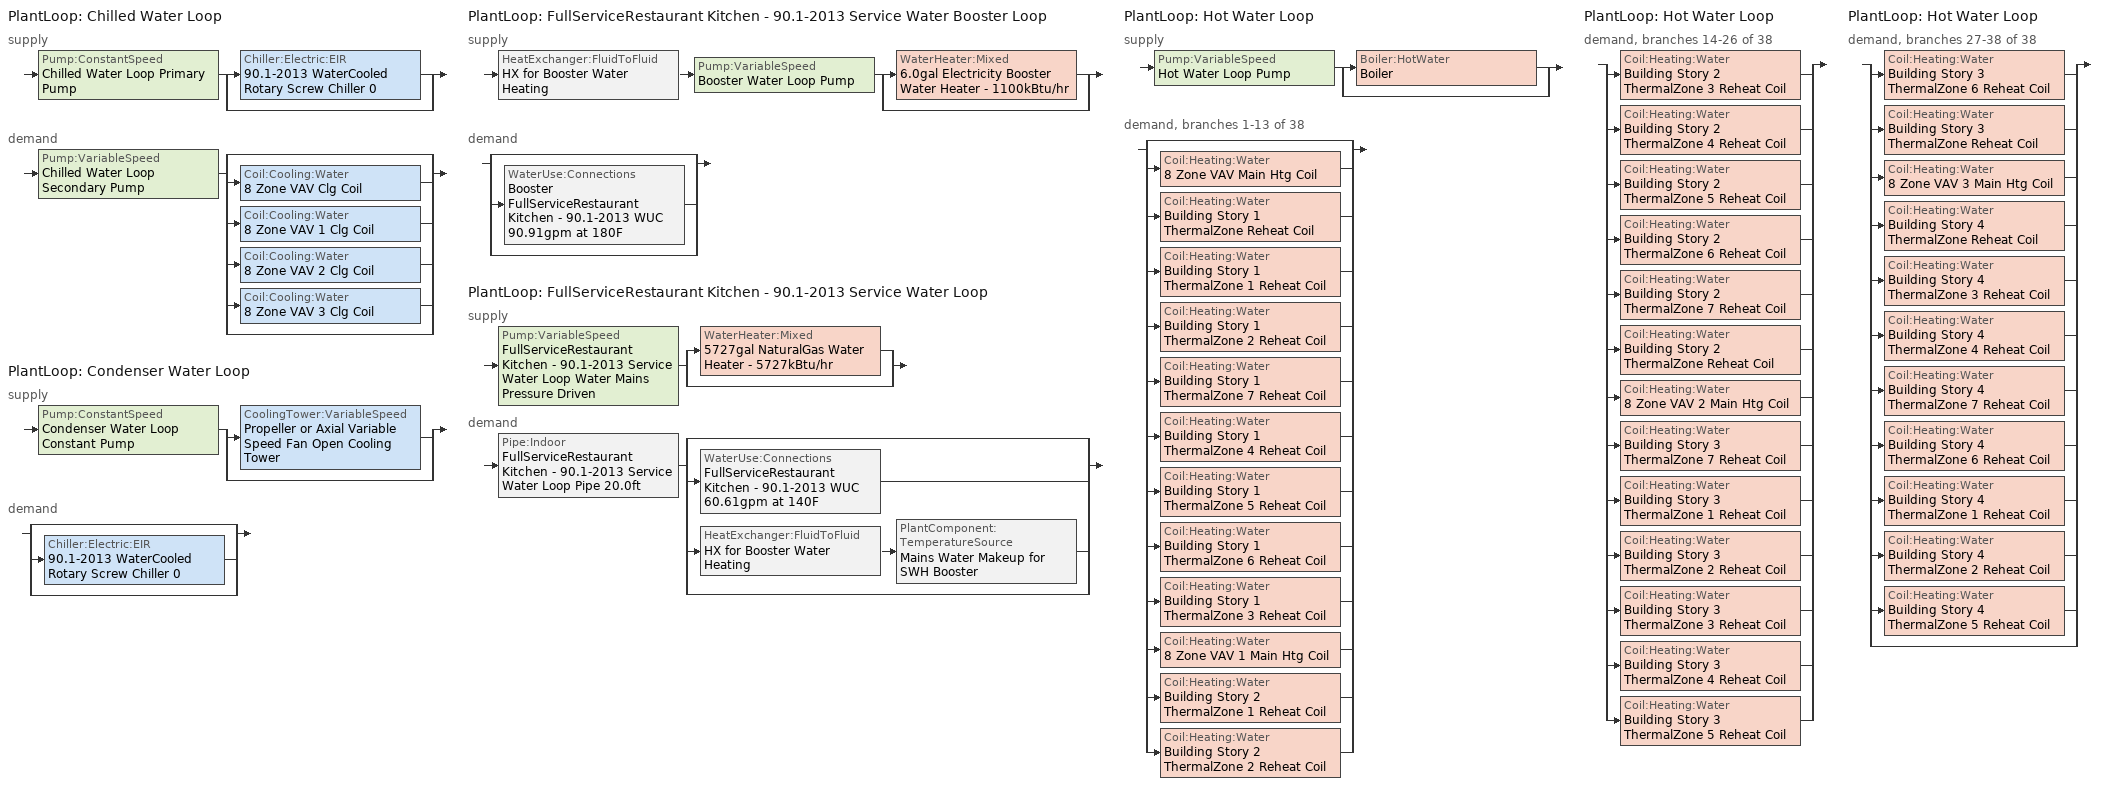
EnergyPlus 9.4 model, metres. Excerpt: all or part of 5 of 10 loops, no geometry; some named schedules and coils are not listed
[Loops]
PlantLoop 'Chilled Water Loop'
 supply: Pump:ConstantSpeed 'Chilled Water Loop Primary Pump' > split
  | Chiller:Electric:EIR '90.1-2013 WaterCooled  Rotary Screw Chiller 0'
  | bypass
 demand: Pump:VariableSpeed 'Chilled Water Loop Secondary Pump' > split
  | bypass
  | Coil:Cooling:Water '8 Zone VAV Clg Coil'
  | Coil:Cooling:Water '8 Zone VAV 1 Clg Coil'
  | Coil:Cooling:Water '8 Zone VAV 2 Clg Coil'
  | Coil:Cooling:Water '8 Zone VAV 3 Clg Coil'
  | bypass
PlantLoop 'Condenser Water Loop'
 supply: Pump:ConstantSpeed 'Condenser Water Loop Constant Pump' > split
  | CoolingTower:VariableSpeed 'Propeller or Axial Variable Speed Fan Open Cooling Tower'
  | bypass
 demand: split
  | bypass
  | Chiller:Electric:EIR '90.1-2013 WaterCooled  Rotary Screw Chiller 0'
  | bypass
PlantLoop 'FullServiceRestaurant Kitchen - 90.1-2013 Service Water Booster Loop'
 supply: HeatExchanger:FluidToFluid 'HX for Booster Water Heating' > Pump:VariableSpeed 'Booster Water Loop Pump' > split
  | WaterHeater:Mixed '6.0gal Electricity Booster Water Heater - 1100kBtu/hr'
  | bypass
 demand: split
  | bypass
  | WaterUse:Connections 'Booster FullServiceRestaurant Kitchen - 90.1-2013 WUC 90.91gpm at 180F'
  | bypass
PlantLoop 'FullServiceRestaurant Kitchen - 90.1-2013 Service Water Loop'
 supply: Pump:VariableSpeed 'FullServiceRestaurant Kitchen - 90.1-2013 Service Water Loop Water Mains Pressure Driven' > split
  | WaterHeater:Mixed '5727gal NaturalGas Water Heater - 5727kBtu/hr'
  | bypass
 demand: Pipe:Indoor 'FullServiceRestaurant Kitchen - 90.1-2013 Service Water Loop Pipe 20.0ft' > split
  | bypass
  | WaterUse:Connections 'FullServiceRestaurant Kitchen - 90.1-2013 WUC 60.61gpm at 140F'
  | HeatExchanger:FluidToFluid 'HX for Booster Water Heating' > PlantComponent:TemperatureSource 'Mains Water Makeup for SWH Booster'
  | bypass
PlantLoop 'Hot Water Loop'
 supply: Pump:VariableSpeed 'Hot Water Loop Pump' > split
  | Boiler:HotWater 'Boiler'
  | bypass
 demand, branches 1-13 of 38: split
  | bypass
  | Coil:Heating:Water '8 Zone VAV Main Htg Coil'
  | Coil:Heating:Water 'Building Story 1 ThermalZone Reheat Coil'
  | Coil:Heating:Water 'Building Story 1 ThermalZone 1 Reheat Coil'
  | Coil:Heating:Water 'Building Story 1 ThermalZone 2 Reheat Coil'
  | Coil:Heating:Water 'Building Story 1 ThermalZone 7 Reheat Coil'
  | Coil:Heating:Water 'Building Story 1 ThermalZone 4 Reheat Coil'
  | Coil:Heating:Water 'Building Story 1 ThermalZone 5 Reheat Coil'
  | Coil:Heating:Water 'Building Story 1 ThermalZone 6 Reheat Coil'
  | Coil:Heating:Water 'Building Story 1 ThermalZone 3 Reheat Coil'
  | Coil:Heating:Water '8 Zone VAV 1 Main Htg Coil'
  | Coil:Heating:Water 'Building Story 2 ThermalZone 1 Reheat Coil'
  | Coil:Heating:Water 'Building Story 2 ThermalZone 2 Reheat Coil'
PlantLoop 'Hot Water Loop'
 demand, branches 14-26 of 38: split
  | Coil:Heating:Water 'Building Story 2 ThermalZone 3 Reheat Coil'
  | Coil:Heating:Water 'Building Story 2 ThermalZone 4 Reheat Coil'
  | Coil:Heating:Water 'Building Story 2 ThermalZone 5 Reheat Coil'
  | Coil:Heating:Water 'Building Story 2 ThermalZone 6 Reheat Coil'
  | Coil:Heating:Water 'Building Story 2 ThermalZone 7 Reheat Coil'
  | Coil:Heating:Water 'Building Story 2 ThermalZone Reheat Coil'
  | Coil:Heating:Water '8 Zone VAV 2 Main Htg Coil'
  | Coil:Heating:Water 'Building Story 3 ThermalZone 7 Reheat Coil'
  | Coil:Heating:Water 'Building Story 3 ThermalZone 1 Reheat Coil'
  | Coil:Heating:Water 'Building Story 3 ThermalZone 2 Reheat Coil'
  | Coil:Heating:Water 'Building Story 3 ThermalZone 3 Reheat Coil'
  | Coil:Heating:Water 'Building Story 3 ThermalZone 4 Reheat Coil'
  | Coil:Heating:Water 'Building Story 3 ThermalZone 5 Reheat Coil'
PlantLoop 'Hot Water Loop'
 demand, branches 27-38 of 38: split
  | Coil:Heating:Water 'Building Story 3 ThermalZone 6 Reheat Coil'
  | Coil:Heating:Water 'Building Story 3 ThermalZone Reheat Coil'
  | Coil:Heating:Water '8 Zone VAV 3 Main Htg Coil'
  | Coil:Heating:Water 'Building Story 4 ThermalZone Reheat Coil'
  | Coil:Heating:Water 'Building Story 4 ThermalZone 3 Reheat Coil'
  | Coil:Heating:Water 'Building Story 4 ThermalZone 4 Reheat Coil'
  | Coil:Heating:Water 'Building Story 4 ThermalZone 7 Reheat Coil'
  | Coil:Heating:Water 'Building Story 4 ThermalZone 6 Reheat Coil'
  | Coil:Heating:Water 'Building Story 4 ThermalZone 1 Reheat Coil'
  | Coil:Heating:Water 'Building Story 4 ThermalZone 2 Reheat Coil'
  | Coil:Heating:Water 'Building Story 4 ThermalZone 5 Reheat Coil'
  | bypass
[Material]
Copper pipe 0.75in type L: Roughness=Smooth; Thickness {m}=0.001143; Conductivity {W/m-K}=386; Density {kg/m3}=8906.27; Specific Heat {J/kg-K}=385.1856; Thermal Absorptance=0.9; Solar Absorptance=0.7; Visible Absorptance=0.7
[Construction]
Uninsulated copper pipe 0.75in type L: Copper pipe 0.75in type L
[Coil:Heating:Water] Availability Schedule=Always On Discrete; U-Factor Times Area Value {W/K}=Autosize; Maximum Water Flow Rate {m3/s}=Autosize; Performance Input Method=UFactorTimesAreaAndDesignWaterFlowRate; Rated Capacity {W}=Autosize; Rated Inlet Water Temperature {C}=82.2222; Rated Inlet Air Temperature {C}=12.7778; Rated Outlet Water Temperature {C}=71.1111; Rated Outlet Air Temperature {C}=40; Rated Ratio for Air and Water Convection=0.5
Building Story 1 ThermalZone Reheat Coil; Building Story 1 ThermalZone 1 Reheat Coil; Building Story 1 ThermalZone 2 Reheat Coil; Building Story 1 ThermalZone 3 Reheat Coil; Building Story 1 ThermalZone 4 Reheat Coil; Building Story 1 ThermalZone 5 Reheat Coil; Building Story 1 ThermalZone 6 Reheat Coil; Building Story 1 ThermalZone 7 Reheat Coil; Building Story 2 ThermalZone Reheat Coil; Building Story 2 ThermalZone 1 Reheat Coil; Building Story 2 ThermalZone 2 Reheat Coil; Building Story 2 ThermalZone 3 Reheat Coil; Building Story 2 ThermalZone 4 Reheat Coil; Building Story 2 ThermalZone 5 Reheat Coil; Building Story 2 ThermalZone 6 Reheat Coil; Building Story 2 ThermalZone 7 Reheat Coil; Building Story 3 ThermalZone Reheat Coil; Building Story 3 ThermalZone 1 Reheat Coil; Building Story 3 ThermalZone 2 Reheat Coil; Building Story 3 ThermalZone 3 Reheat Coil; Building Story 3 ThermalZone 4 Reheat Coil; Building Story 3 ThermalZone 5 Reheat Coil; Building Story 3 ThermalZone 6 Reheat Coil; Building Story 3 ThermalZone 7 Reheat Coil; Building Story 4 ThermalZone Reheat Coil; Building Story 4 ThermalZone 1 Reheat Coil; Building Story 4 ThermalZone 2 Reheat Coil; Building Story 4 ThermalZone 3 Reheat Coil; Building Story 4 ThermalZone 4 Reheat Coil; Building Story 4 ThermalZone 5 Reheat Coil; Building Story 4 ThermalZone 6 Reheat Coil; Building Story 4 ThermalZone 7 Reheat Coil
[SetpointManager:Scheduled] Control Variable=Temperature
Name | Schedule | Setpoint Node or NodeList
Chilled Water Loop Setpoint Manager | Chilled Water Loop Temp - 44F | Chilled Water Loop Supply Outlet Node
Hot water booster setpoint manager | Service Water Booster Temp - 180.00000000000006F | FullServiceRestaurant Kitchen - 90.1-2013 Service Water Booster Loop Supply Outlet Node
Service hot water setpoint manager | Service Water Loop Temp - 140F | FullServiceRestaurant Kitchen - 90.1-2013 Service Water Loop Supply Outlet Node
Hot Water Loop Setpoint Manager | Hot Water Loop Temp - 180F | Hot Water Loop Supply Outlet Node
[PlantLoop] Fluid Type=Water; Maximum Loop Flow Rate {m3/s}=Autosize; Minimum Loop Flow Rate {m3/s}=0; Plant Loop Volume {m3}=Autocalculate; Load Distribution Scheme=Optimal; Plant Loop Demand Calculation Scheme=SingleSetpoint
Name | Plant Equipment Operation Scheme | Maximum Loop Temperature {C} | Minimum Loop Temperature {C} | Common Pipe Simulation
Chilled Water Loop | Chilled Water Loop Operation Schemes | 40 | 1 | CommonPipe
Condenser Water Loop | Condenser Water Loop Operation Schemes | 80 | 5
FullServiceRestaurant Kitchen - 90.1-2013 Service Water Booster Loop | FullServiceRestaurant Kitchen - 90.1-2013 Service Water Booster Loop Operation Schemes | 100 | 0
FullServiceRestaurant Kitchen - 90.1-2013 Service Water Loop | FullServiceRestaurant Kitchen - 90.1-2013 Service Water Loop Operation Schemes | 60 | 10
Hot Water Loop | Hot Water Loop Operation Schemes | 100 | 10
[Sizing:Plant]
Name | Loop Type | Design Loop Exit Temperature {C} | Loop Design Temperature Difference {deltaC} | Sizing Option | Zone Timesteps in Averaging Window | Coincident Sizing Factor Mode
Chilled Water Loop | Cooling | 6.66667 | 5.61111 | NonCoincident | 1 | None
Condenser Water Loop | Condenser | 29.4444 | 5.55556 | Coincident | 6 | GlobalCoolingSizingFactor
FullServiceRestaurant Kitchen - 90.1-2013 Service Water Booster Loop | Heating | 82.2222 | 5 | NonCoincident | 1 | None
FullServiceRestaurant Kitchen - 90.1-2013 Service Water Loop | Heating | 60 | 5 | NonCoincident | 1 | None
Hot Water Loop | Heating | 82.2222 | 11.1111 | NonCoincident | 1 | None
[Pump:ConstantSpeed] Design Flow Rate {m3/s}=Autosize; Design Power Consumption {W}=Autosize; Motor Efficiency=0.9; Fraction of Motor Inefficiencies to Fluid Stream=0; Pump Control Type=Intermittent; Design Power Sizing Method=PowerPerFlowPerPressure; Design Electric Power per Unit Flow Rate {W/(m3/s)}=348701.1; Design Shaft Power per Unit Flow Rate per Unit Head {W-s/m3-Pa}=1.28205
Name | Design Pump Head {Pa}
Chilled Water Loop Primary Pump | 44836
Condenser Water Loop Constant Pump | 148557
[Chiller:Electric:EIR]
90.1-2013 WaterCooled  Rotary Screw Chiller 0: Reference Capacity {W}=Autosize; Reference COP {W/W}=5.5; Reference Leaving Chilled Water Temperature {C}=6.66667; Reference Entering Condenser Fluid Temperature {C}=35; Reference Chilled Water Flow Rate {m3/s}=Autosize; Reference Condenser Fluid Flow Rate {m3/s}=Autosize; Cooling Capacity Function of Temperature Curve=Curve Biquadratic 1; Electric Input to Cooling Output Ratio Function of Temperature Curve=Curve Biquadratic 2; Electric Input to Cooling Output Ratio Function of Part Load Ratio Curve=Curve Quadratic 1; Minimum Part Load Ratio=0.15; Maximum Part Load Ratio=1; Optimum Part Load Ratio=1; Minimum Unloading Ratio=0.25; Condenser Type=WaterCooled; Condenser Fan Power Ratio {W/W}=0; Fraction of Compressor Electric Consumption Rejected by Condenser=1; Leaving Chilled Water Lower Temperature Limit {C}=2.22222; Chiller Flow Mode=ConstantFlow; Sizing Factor=1; Basin Heater Capacity {W/K}=0; Basin Heater Setpoint Temperature {C}=10; Condenser Heat Recovery Relative Capacity Fraction=1
[Pump:VariableSpeed] Design Maximum Flow Rate {m3/s}=Autosize; Fraction of Motor Inefficiencies to Fluid Stream=0; Coefficient 1 of the Part Load Performance Curve=0; Design Minimum Flow Rate {m3/s}=0; Skin Loss Radiative Fraction=0.5; Design Power Sizing Method=PowerPerFlowPerPressure; Design Electric Power per Unit Flow Rate {W/(m3/s)}=348701.1; Design Shaft Power per Unit Flow Rate per Unit Head {W/((m3/s)-Pa)}=1.28205; Design Minimum Flow Rate Fraction=0
Name | Design Pump Head {Pa} | Design Power Consumption {W} | Motor Efficiency | Coefficient 2 of the Part Load Performance Curve | Coefficient 3 of the Part Load Performance Curve | Coefficient 4 of the Part Load Performance Curve | Pump Control Type
Chilled Water Loop Secondary Pump | 134508 | Autosize | 0.9 | 0.0205 | 0.4101 | 0.5753 | Intermittent
Booster Water Loop Pump | 0 | 0 | 1 | 1 | 0 | 0 | Continuous
FullServiceRestaurant Kitchen - 90.1-2013 Service Water Loop Water Mains Pressure Driven | 0.001 | Autosize | 1 | 1 | 0 | 0 | Continuous
Hot Water Loop Pump | 179344 | Autosize | 0.9 | 1 | 0 | 0 | Intermittent
[PlantEquipmentOperationSchemes] Control Scheme Schedule Name 1=Always On Discrete
Name | Control Scheme Object Type 1 | Control Scheme Name 1
Chilled Water Loop Operation Schemes | PlantEquipmentOperation:CoolingLoad | Chilled Water Loop Cooling Operation Scheme
Condenser Water Loop Operation Schemes | PlantEquipmentOperation:CoolingLoad | Condenser Water Loop Cooling Operation Scheme
FullServiceRestaurant Kitchen - 90.1-2013 Service Water Booster Loop Operation Schemes | PlantEquipmentOperation:HeatingLoad | FullServiceRestaurant Kitchen - 90.1-2013 Service Water Booster Loop Heating Operation Scheme
FullServiceRestaurant Kitchen - 90.1-2013 Service Water Loop Operation Schemes | PlantEquipmentOperation:HeatingLoad | FullServiceRestaurant Kitchen - 90.1-2013 Service Water Loop Heating Operation Scheme
Hot Water Loop Operation Schemes | PlantEquipmentOperation:HeatingLoad | Hot Water Loop Heating Operation Scheme
[PlantEquipmentOperation:CoolingLoad] Load Range Lower Limit 1 {W}=0; Load Range Upper Limit 1 {W}=1000000000
Name | Range Equipment List Name 1
Chilled Water Loop Cooling Operation Scheme | Chilled Water Loop Cooling Equipment List
Condenser Water Loop Cooling Operation Scheme | Condenser Water Loop Cooling Equipment List
[PlantEquipmentList]
Chilled Water Loop Cooling Equipment List: Chiller:Electric:EIR, 90.1-2013 WaterCooled  Rotary Screw Chiller 0
Condenser Water Loop Cooling Equipment List: CoolingTower:VariableSpeed, Propeller or Axial Variable Speed Fan Open Cooling Tower
FullServiceRestaurant Kitchen - 90.1-2013 Service Water Booster Loop Heating Equipment List: HeatExchanger:FluidToFluid, HX for Booster Water Heating, WaterHeater:Mixed, 6.0gal Electricity Booster Water Heater - 1100kBtu/hr
FullServiceRestaurant Kitchen - 90.1-2013 Service Water Loop Heating Equipment List: WaterHeater:Mixed, 5727gal NaturalGas Water Heater - 5727kBtu/hr
Hot Water Loop Heating Equipment List: Boiler:HotWater, Boiler
[CoolingTower:VariableSpeed]
Propeller or Axial Variable Speed Fan Open Cooling Tower: Model Type=CoolToolsCrossFlow; Design Inlet Air Wet-Bulb Temperature {C}=23.8; Design Approach Temperature {deltaC}=5.55556; Design Range Temperature {deltaC}=5.55556; Design Water Flow Rate {m3/s}=Autosize; Design Air Flow Rate {m3/s}=Autosize; Design Fan Power {W}=Autosize; Fan Power Ratio Function of Air Flow Rate Ratio Curve=VSD-TWR-FAN-FPLR; Minimum Air Flow Rate Ratio=0.2; Fraction of Tower Capacity in Free Convection Regime=0.125; Basin Heater Capacity {W/K}=0; Basin Heater Setpoint Temperature {C}=2; Evaporation Loss Mode=SaturatedExit; Evaporation Loss Factor {percent/K}=0.2; Drift Loss Percent {percent}=0.008; Blowdown Calculation Mode=ConcentrationRatio; Blowdown Concentration Ratio=3; Number of Cells=1; Sizing Factor=1
[SetpointManager:FollowOutdoorAirTemperature]
Condenser Water Loop Setpoint Manager Follow OATwb with 10.0F Approach: Control Variable=Temperature; Reference Temperature Type=OutdoorAirWetBulb; Offset Temperature Difference {deltaC}=5.55556; Maximum Setpoint Temperature {C}=29.3556; Minimum Setpoint Temperature {C}=21.1111; Setpoint Node or NodeList=Condenser Water Loop Supply Outlet Node
[HeatExchanger:FluidToFluid]
HX for Booster Water Heating: Loop Demand Side Design Flow Rate {m3/s}=Autosize; Loop Supply Side Design Flow Rate {m3/s}=Autosize; Heat Exchange Model Type=Ideal; Heat Exchanger U-Factor Times Area Value {W/K}=Autosize; Control Type=UncontrolledOn; Minimum Temperature Difference to Activate Heat Exchanger {deltaC}=0.01; Heat Transfer Metering End Use Type=LoopToLoop; Component Override Cooling Control Temperature Mode=Loop; Sizing Factor=1; Operation Minimum Temperature Limit {C}=0; Operation Maximum Temperature Limit {C}=100
[WaterHeater:Mixed] Deadband Temperature Difference {deltaC}=2; Heater Control Type=Cycle; Heater Ignition Minimum Flow Rate {m3/s}=0; Heater Ignition Delay {s}=0; Off Cycle Parasitic Fuel Consumption Rate {W}=0; Off Cycle Parasitic Heat Fraction to Tank=0.8; On Cycle Parasitic Fuel Consumption Rate {W}=0; On Cycle Parasitic Heat Fraction to Tank=0; Ambient Temperature Indicator=Schedule; Off Cycle Loss Fraction to Zone=1; On Cycle Loss Fraction to Zone=1; Use Side Effectiveness=1; Source Side Effectiveness=1; Use Side Design Flow Rate {m3/s}=Autosize; Source Side Design Flow Rate {m3/s}=Autosize; Indirect Water Heating Recovery Time {hr}=1.5; Source Side Flow Control Mode=IndirectHeatPrimarySetpoint
Name | Tank Volume {m3} | Setpoint Temperature Schedule | Maximum Temperature Limit {C} | Heater Maximum Capacity {W} | Heater Fuel Type | Heater Thermal Efficiency | Off Cycle Parasitic Fuel Type | On Cycle Parasitic Fuel Type | Ambient Temperature Schedule | Off Cycle Loss Coefficient to Ambient Temperature {W/K} | On Cycle Loss Coefficient to Ambient Temperature {W/K}
6.0gal Electricity Booster Water Heater - 1100kBtu/hr | 0.0227125 | Service Water Booster Temp - 180.00000000000006F | 82.2222 | 322273 | Electricity | 1 | Electricity | Electricity | Water Heater Ambient Temp Schedule - 71.6 | 1.053 | 1.053
5727gal NaturalGas Water Heater - 5727kBtu/hr | 21.6802 | Service Water Loop Temp - 140F | 60 | 1.67851e+06 | NaturalGas | 0.78 | NaturalGas | NaturalGas | Water Heater Ambient Temp Schedule - 71.6f | 6 | 6
[WaterUse:Connections]
Name | Water Use Equipment Name 1
Booster FullServiceRestaurant Kitchen - 90.1-2013 WUC 90.91gpm at 180F | Booster FullServiceRestaurant Kitchen - 90.1-2013 Service Water Use 90.91gpm at 180F
FullServiceRestaurant Kitchen - 90.1-2013 WUC 60.61gpm at 140F | FullServiceRestaurant Kitchen - 90.1-2013 Service Water Use 60.61gpm at 140F
[WaterUse:Equipment] Flow Rate Fraction Schedule=RestaurantSitDown BLDG_SWH_SCH; Sensible Fraction Schedule=Fraction Sensible - 0.2; Latent Fraction Schedule=Fraction Latent - 0.05
Name | Peak Flow Rate {m3/s} | Target Temperature Schedule
Booster FullServiceRestaurant Kitchen - 90.1-2013 Service Water Use 90.91gpm at 180F | 0.0057355 | Mixed Water At Faucet Temp - 180F
FullServiceRestaurant Kitchen - 90.1-2013 Service Water Use 60.61gpm at 140F | 0.00382367 | Mixed Water At Faucet Temp - 140F
[PlantEquipmentOperation:HeatingLoad] Load Range Lower Limit 1 {W}=0; Load Range Upper Limit 1 {W}=1000000000
Name | Range Equipment List Name 1
FullServiceRestaurant Kitchen - 90.1-2013 Service Water Booster Loop Heating Operation Scheme | FullServiceRestaurant Kitchen - 90.1-2013 Service Water Booster Loop Heating Equipment List
FullServiceRestaurant Kitchen - 90.1-2013 Service Water Loop Heating Operation Scheme | FullServiceRestaurant Kitchen - 90.1-2013 Service Water Loop Heating Equipment List
Hot Water Loop Heating Operation Scheme | Hot Water Loop Heating Equipment List
[Pipe:Indoor]
FullServiceRestaurant Kitchen - 90.1-2013 Service Water Loop Pipe 20.0ft: Construction=Uninsulated copper pipe 0.75in type L; Environment Type=Schedule; Ambient Temperature Schedule=FullServiceRestaurant Kitchen - 90.1-2013 Service Water Loop Piping Air Temp - 70F; Ambient Air Velocity Schedule=FullServiceRestaurant Kitchen - 90.1-2013 Service Water Loop Piping Air Velocity - 0.67mph; Pipe Inside Diameter {m}=0.019939; Pipe Length {m}=6.096
[PlantComponent:TemperatureSource]
Mains Water Makeup for SWH Booster: Design Volume Flow Rate {m3/s}=Autosize; Temperature Specification Type=Scheduled; Source Temperature {C}=8; Source Temperature Schedule=Mains Water Temperature
[Boiler:HotWater]
Boiler: Fuel Type=NaturalGas; Nominal Capacity {W}=Autosize; Nominal Thermal Efficiency=0.78; Efficiency Curve Temperature Evaluation Variable=LeavingBoiler; Design Water Flow Rate {m3/s}=Autosize; Minimum Part Load Ratio=0; Maximum Part Load Ratio=1.2; Optimum Part Load Ratio=1; Water Outlet Upper Temperature Limit {C}=95; Boiler Flow Mode=LeavingSetpointModulated; Parasitic Electric Load {W}=0; Sizing Factor=1
[Schedule:Week:Daily]
Chilled Water Loop Temp - 44F Week Rule - Jan1-Dec31: Chilled Water Loop Temp - 44F Default, Chilled Water Loop Temp - 44F Default, Chilled Water Loop Temp - 44F Default, Chilled Water Loop Temp - 44F Default, Chilled Water Loop Temp - 44F Default, Chilled Water Loop Temp - 44F Default, Chilled Water Loop Temp - 44F Default, Chilled Water Loop Temp - 44F Default, Chilled Water Loop Temp - 44F Default, Chilled Water Loop Temp - 44F Default, Chilled Water Loop Temp - 44F Default, Chilled Water Loop Temp - 44F Default
Service Water Booster Temp - 180.00000000000006F Week Rule - Jan1-Dec31: Service Water Booster Temp - 180.00000000000006F Default, Service Water Booster Temp - 180.00000000000006F Default, Service Water Booster Temp - 180.00000000000006F Default, Service Water Booster Temp - 180.00000000000006F Default, Service Water Booster Temp - 180.00000000000006F Default, Service Water Booster Temp - 180.00000000000006F Default, Service Water Booster Temp - 180.00000000000006F Default, Service Water Booster Temp - 180.00000000000006F Default, Service Water Booster Temp - 180.00000000000006F Default, Service Water Booster Temp - 180.00000000000006F Default, Service Water Booster Temp - 180.00000000000006F Default, Service Water Booster Temp - 180.00000000000006F Default
[Schedule:Year]
Chilled Water Loop Temp - 44F: Chilled Water Loop Temp - 44F Week Rule - Jan1-Dec31, 1, 1, 12, 31
Fraction Latent - 0.05: Fraction Latent - 0.05 Week Rule - Jan1-Dec31, 1, 1, 12, 31
Fraction Sensible - 0.2: Fraction Sensible - 0.2 Week Rule - Jan1-Dec31, 1, 1, 12, 31
FullServiceRestaurant Kitchen - 90.1-2013 Service Water Loop Piping Air Temp - 70F: FullServiceRestaurant Kitchen - 90.1-2013 Service Water Loop Piping Air Temp - 70F Week Rule - Jan1-Dec31, 1, 1, 12, 31
FullServiceRestaurant Kitchen - 90.1-2013 Service Water Loop Piping Air Velocity - 0.67mph: FullServiceRestaurant Kitchen - 90.1-2013 Service Water Loop Piping Air Velocity - 0.67mph Week Rule - Jan1-Dec31, 1, 1, 12, 31
Hot Water Loop Temp - 180F: Hot Water Loop Temp - 180F Week Rule - Jan1-Dec31, 1, 1, 12, 31
Mixed Water At Faucet Temp - 140F: Mixed Water At Faucet Temp - 140F Week Rule - Jan1-Dec31, 1, 1, 12, 31
Mixed Water At Faucet Temp - 180F: Mixed Water At Faucet Temp - 180F Week Rule - Jan1-Dec31, 1, 1, 12, 31
RestaurantSitDown BLDG_SWH_SCH: RestaurantSitDown BLDG_SWH_SCH Week Rule - Jan1-Dec31, 1, 1, 12, 31
Service Water Booster Temp - 180.00000000000006F: Service Water Booster Temp - 180.00000000000006F Week Rule - Jan1-Dec31, 1, 1, 12, 31
Service Water Loop Temp - 140F: Service Water Loop Temp - 140F Week Rule - Jan1-Dec31, 1, 1, 12, 31
Water Heater Ambient Temp Schedule - 71.6: Water Heater Ambient Temp Schedule - 71.6 Week Rule - Jan1-Dec31, 1, 1, 12, 31
Water Heater Ambient Temp Schedule - 71.6f: Water Heater Ambient Temp Schedule - 71.6f Week Rule - Jan1-Dec31, 1, 1, 12, 31
[Schedule:Constant]
Name | Hourly Value
Always On Discrete | 1
Mains Water Temperature | 10
[Curve:Biquadratic] Minimum Value of x {BasedOnField A2}=5; Maximum Value of x {BasedOnField A2}=10; Minimum Value of y {BasedOnField A3}=24; Maximum Value of y {BasedOnField A3}=35
Name | Coefficient1 Constant | Coefficient2 x | Coefficient3 x**2 | Coefficient4 y | Coefficient5 y**2 | Coefficient6 x*y
Curve Biquadratic 1 | 1.02152 | 0.0370359 | 0.000233248 | -0.00389405 | -6.52536e-05 | -0.000268045
Curve Biquadratic 2 | 0.701769 | -0.00452016 | 0.00053311 | -0.00549821 | 0.000544579 | -0.000729032
[Curve:Quadratic]
Curve Quadratic 1: Coefficient1 Constant=0.0636912; Coefficient2 x=0.584888; Coefficient3 x**2=0.352803; Minimum Value of x {BasedOnField A2}=0; Maximum Value of x {BasedOnField A2}=1
[Curve:Cubic]
VSD-TWR-FAN-FPLR: Coefficient1 Constant=0.331629; Coefficient2 x=-0.885676; Coefficient3 x**2=0.605565; Coefficient4 x**3=0.948482; Minimum Value of x {BasedOnField A2}=0; Maximum Value of x {BasedOnField A2}=1
